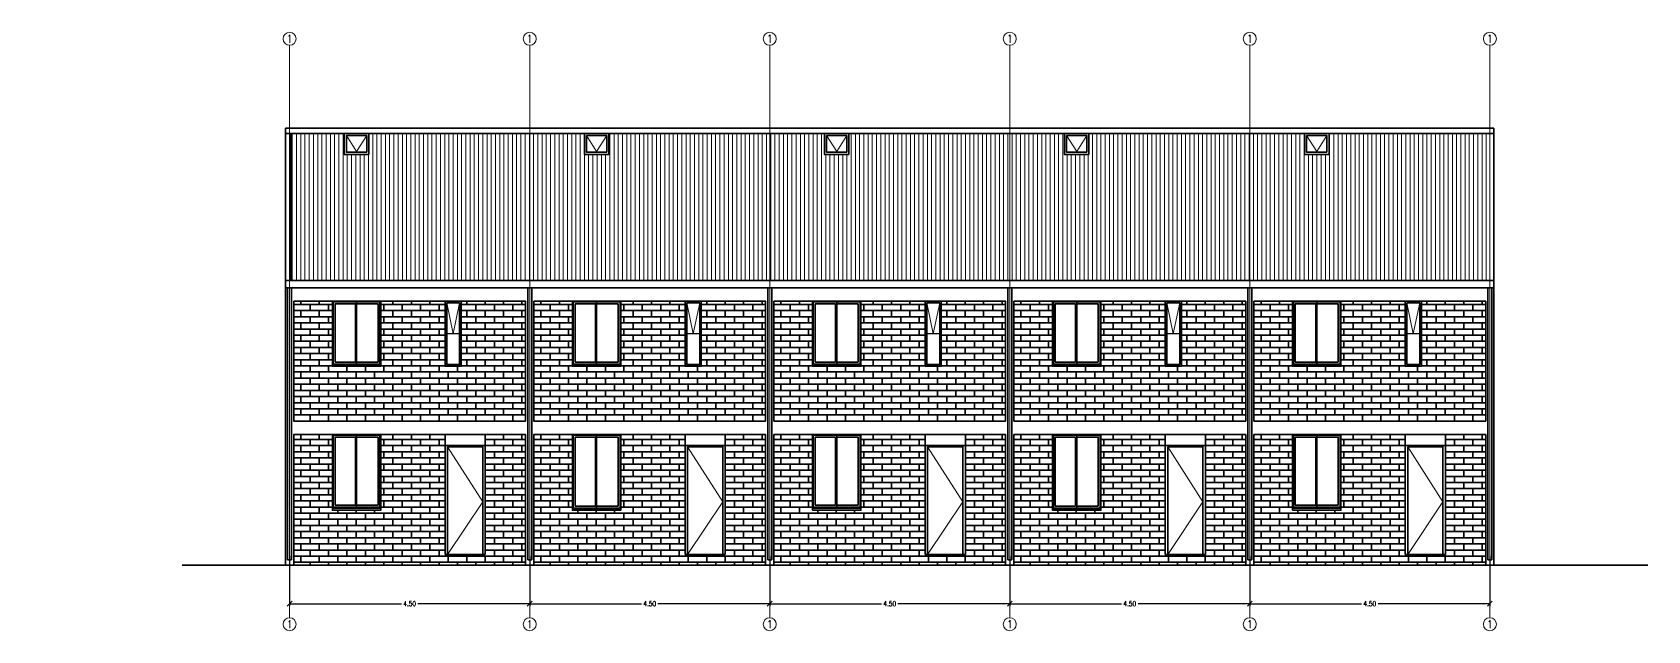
# Model space of a CAD drawing. Header units: metres. Extents: x 45 to 666, y -23 to 325.
# Drawn here: x 299.99 to 330.27, y 50.31 to 61.54 of the extents above; entities that cross this region are included whole.
import ezdxf

# ---------------------------------------------------------------- set-up
doc = ezdxf.new("R2010")
doc.units = ezdxf.units.M
doc.header["$LTSCALE"] = 5
doc.header["$MEASUREMENT"] = 0
doc.linetypes.add('HIDDEN', pattern=[0.375, 0.25, -0.125])
doc.layers.get('0').update_dxf_attribs({"color": 30})
doc.layers.get('DEFPOINTS').update_dxf_attribs({"color": 210})
for name, color, linetype, lineweight in [('A-ANNO-DIMS', 3, 'Continuous', 18), ('A-ANNO-SYMB', 3, 'Continuous', 18), ('A-ANNO-TEXT', 3, 'Continuous', 18), ('A-ELEV-MBE1', 7, 'Continuous', 35), ('A-ELEV-MBE2', 4, 'Continuous', 25), ('A-ELEV-PATT', 8, 'Continuous', 18), ('A-FLOR-OVHD', 3, 'HIDDEN', 18), ('A-WALL-FULL', 7, 'Continuous', 35)]:
    doc.layers.add(name, color=color, linetype=linetype, lineweight=lineweight)
doc.styles.add('E-ROMANS', font='romans.shx', dxfattribs={"width": 0.8})
doc.dimstyles.new('E-0050_TICK_18', dxfattribs={"dimscale": 0.001, "dimtxt": 90, "dimasz": 90, "dimexe": 45, "dimexo": 30, "dimgap": 45, "dimtad": 0, "dimzin": 0, "dimdsep": 46, "dimtxsty": 'E-ROMANS', "dimblk": 'OBLIQUE', "dimcen": 45, "dimclrd": 256, "dimclre": 256, "dimclrt": 256, "dimadec": 0, "dimazin": 0, "dimtfac": 1, "dimtmove": 1, "dimatfit": 3, "dimldrblk": 'OPEN90', "dimfxl": 1, "dimtfill": 1, "dimtolj": 1, "dimtzin": 0, "dimarcsym": 0})

# ---------------------------------------------------------------- blocks, each defined once
blk = doc.blocks.new('_Oblique')
at = {"color": 0, "linetype": 'ByBlock', "lineweight": -2}
blk.add_line((-0.5, -0.5), (0.5, 0.5), dxfattribs=at)
blk = doc.blocks.new('*D136')
at = {"layer": 'A-ANNO-DIMS', "lineweight": -2, "transparency": 16777216}
for p, q in [((304.813, 51.711), (304.813, 50.77)), ((309.313, 51.711), (309.313, 50.77)), ((304.813, 50.815), (306.909, 50.815)), ((309.313, 50.815), (307.218, 50.815))]:
    blk.add_line(p, q, dxfattribs=at)
at = {"layer": 'DEFPOINTS', "color": 0, "transparency": 16777216}
for p in [(304.813, 51.741), (309.313, 51.741), (309.313, 50.815)]:
    blk.add_point(p, dxfattribs=at)
at = {"layer": 'A-ANNO-DIMS', "lineweight": -2, "transparency": 16777216, "xscale": 0.09, "yscale": 0.09, "zscale": 0.09, "rotation": 180}
blk.add_blockref('_Oblique', (304.813, 50.815), dxfattribs=at)
at = {"layer": 'A-ANNO-DIMS', "lineweight": -2, "transparency": 16777216, "xscale": 0.09, "yscale": 0.09, "zscale": 0.09}
blk.add_blockref('_Oblique', (309.313, 50.815), dxfattribs=at)
at = {"layer": 'A-ANNO-DIMS', "transparency": 16777216, "insert": (307.063, 50.815), "char_height": 0.09, "attachment_point": 5, "style": 'E-ROMANS', "bg_fill": 3, "box_fill_scale": 1.25, "bg_fill_color": 256, "bg_fill_true_color": 13158600, "bg_fill_transparency": 0}
blk.add_mtext('\\A1;4.50', dxfattribs=at)
blk = doc.blocks.new('_Open90')
at = {"color": 0, "linetype": 'ByBlock', "lineweight": -2}
for p, q in [((0, 0), (-1, 0)), ((-0.5, 0.5), (0, 0)), ((0, 0), (-0.5, -0.5))]:
    blk.add_line(p, q, dxfattribs=at)
blk = doc.blocks.new('*D137')
at = {"layer": 'A-ANNO-DIMS', "lineweight": -2, "transparency": 16777216}
for p, q in [((309.313, 51.711), (309.313, 50.77)), ((313.813, 51.711), (313.813, 50.77)), ((309.313, 50.815), (311.409, 50.815)), ((313.813, 50.815), (311.718, 50.815))]:
    blk.add_line(p, q, dxfattribs=at)
at = {"layer": 'DEFPOINTS', "color": 0, "transparency": 16777216}
for p in [(309.313, 51.741), (313.813, 51.741), (313.813, 50.815)]:
    blk.add_point(p, dxfattribs=at)
at = {"layer": 'A-ANNO-DIMS', "lineweight": -2, "transparency": 16777216, "xscale": 0.09, "yscale": 0.09, "zscale": 0.09, "rotation": 180}
blk.add_blockref('_Oblique', (309.313, 50.815), dxfattribs=at)
at = {"layer": 'A-ANNO-DIMS', "lineweight": -2, "transparency": 16777216, "xscale": 0.09, "yscale": 0.09, "zscale": 0.09}
blk.add_blockref('_Oblique', (313.813, 50.815), dxfattribs=at)
at = {"layer": 'A-ANNO-DIMS', "transparency": 16777216, "insert": (311.563, 50.815), "char_height": 0.09, "attachment_point": 5, "style": 'E-ROMANS', "bg_fill": 3, "box_fill_scale": 1.25, "bg_fill_color": 256, "bg_fill_true_color": 13158600, "bg_fill_transparency": 0}
blk.add_mtext('\\A1;4.50', dxfattribs=at)
blk = doc.blocks.new('*D138')
at = {"layer": 'A-ANNO-DIMS', "lineweight": -2, "transparency": 16777216}
for p, q in [((322.813, 51.711), (322.813, 50.77)), ((327.313, 51.711), (327.313, 50.77)), ((322.813, 50.815), (324.909, 50.815)), ((327.313, 50.815), (325.218, 50.815))]:
    blk.add_line(p, q, dxfattribs=at)
at = {"layer": 'DEFPOINTS', "color": 0, "transparency": 16777216}
for p in [(322.813, 51.741), (327.313, 51.741), (322.813, 50.815)]:
    blk.add_point(p, dxfattribs=at)
at = {"layer": 'A-ANNO-DIMS', "lineweight": -2, "transparency": 16777216, "xscale": 0.09, "yscale": 0.09, "zscale": 0.09}
for p, rotation in [((322.813, 50.815), 179.999999999985), ((327.313, 50.815), 359.9999999999849)]:
    blk.add_blockref('_Oblique', p, dxfattribs=dict(at, rotation=rotation))
at = {"layer": 'A-ANNO-DIMS', "transparency": 16777216, "insert": (325.063, 50.815), "char_height": 0.09, "attachment_point": 5, "style": 'E-ROMANS', "bg_fill": 3, "box_fill_scale": 1.25, "bg_fill_color": 256, "bg_fill_true_color": 13158600, "bg_fill_transparency": 0}
blk.add_mtext('\\A1;4.50', dxfattribs=at)
blk = doc.blocks.new('*D139')
at = {"layer": 'A-ANNO-DIMS', "lineweight": -2, "transparency": 16777216}
for p, q in [((318.313, 51.711), (318.313, 50.77)), ((322.813, 51.711), (322.813, 50.77)), ((318.313, 50.815), (320.409, 50.815)), ((322.813, 50.815), (320.718, 50.815))]:
    blk.add_line(p, q, dxfattribs=at)
at = {"layer": 'DEFPOINTS', "color": 0, "transparency": 16777216}
for p in [(318.313, 51.741), (322.813, 51.741), (318.313, 50.815)]:
    blk.add_point(p, dxfattribs=at)
at = {"layer": 'A-ANNO-DIMS', "lineweight": -2, "transparency": 16777216, "xscale": 0.09, "yscale": 0.09, "zscale": 0.09, "rotation": 180}
blk.add_blockref('_Oblique', (318.313, 50.815), dxfattribs=at)
at = {"layer": 'A-ANNO-DIMS', "lineweight": -2, "transparency": 16777216, "xscale": 0.09, "yscale": 0.09, "zscale": 0.09}
blk.add_blockref('_Oblique', (322.813, 50.815), dxfattribs=at)
at = {"layer": 'A-ANNO-DIMS', "transparency": 16777216, "insert": (320.563, 50.815), "char_height": 0.09, "attachment_point": 5, "style": 'E-ROMANS', "bg_fill": 3, "box_fill_scale": 1.25, "bg_fill_color": 256, "bg_fill_true_color": 13158600, "bg_fill_transparency": 0}
blk.add_mtext('\\A1;4.50', dxfattribs=at)
blk = doc.blocks.new('*D140')
at = {"layer": 'A-ANNO-DIMS', "lineweight": -2, "transparency": 16777216}
for p, q in [((313.813, 51.711), (313.813, 50.77)), ((318.313, 51.711), (318.313, 50.77)), ((313.813, 50.815), (315.909, 50.815)), ((318.313, 50.815), (316.218, 50.815))]:
    blk.add_line(p, q, dxfattribs=at)
at = {"layer": 'DEFPOINTS', "color": 0, "transparency": 16777216}
for p in [(313.813, 51.741), (318.313, 51.741), (313.813, 50.815)]:
    blk.add_point(p, dxfattribs=at)
at = {"layer": 'A-ANNO-DIMS', "lineweight": -2, "transparency": 16777216, "xscale": 0.09, "yscale": 0.09, "zscale": 0.09, "rotation": 180}
blk.add_blockref('_Oblique', (313.813, 50.815), dxfattribs=at)
at = {"layer": 'A-ANNO-DIMS', "lineweight": -2, "transparency": 16777216, "xscale": 0.09, "yscale": 0.09, "zscale": 0.09}
blk.add_blockref('_Oblique', (318.313, 50.815), dxfattribs=at)
at = {"layer": 'A-ANNO-DIMS', "transparency": 16777216, "insert": (316.063, 50.815), "char_height": 0.09, "attachment_point": 5, "style": 'E-ROMANS', "bg_fill": 3, "box_fill_scale": 1.25, "bg_fill_color": 256, "bg_fill_true_color": 13158600, "bg_fill_transparency": 0}
blk.add_mtext('\\A1;4.50', dxfattribs=at)

msp = doc.modelspace()

# ---------------------------------------------------------------- hatches: boundary and pattern name
at = {"layer": 'A-ELEV-MBE1'}
h = msp.add_hatch(dxfattribs=at)
h.set_pattern_fill('AR-BRSTD', color=256, scale=0.0017, style=0)
h.set_pattern_definition([(1e-12, (0, 0), (-3e-15, 0.11516106), []), (90, (0, 0), (-0.17272, 0.11516106), [0.11516106, -0.11516106])])
h.paths.add_polyline_path([(308.0304, 55.2714), (307.7274, 55.2714), (307.7274, 56.4894), (306.5214, 56.4894), (306.5214, 55.2714), (305.6154, 55.2714), (305.6154, 56.4894), (304.8904, 56.4894), (304.8904, 54.2414), (309.2364, 54.2414), (309.2364, 56.4894), (308.0304, 56.4894)])
h.paths.add_polyline_path([(307.7274, 53.9894), (306.5214, 53.9894), (306.5214, 52.5684), (305.6154, 52.5684), (305.6154, 53.9894), (304.8904, 53.9894), (304.8904, 51.5414), (309.2364, 51.5414), (309.2364, 53.9894), (308.4804, 53.9894), (308.4804, 51.7414), (307.7274, 51.7414)])
at = {"layer": 'A-ELEV-PATT'}
h = msp.add_hatch(dxfattribs=at)
h.set_pattern_fill('LINE,_O', color=256, scale=0.025, angle=90)
h.set_pattern_definition([(90, (276.20788, 56.88143), (-0.079375, 5e-18), [])])
h.paths.add_polyline_path([(280.7079, 59.6375), (277.6929, 59.6375), (277.6929, 59.2441), (277.2329, 59.2441), (277.2329, 59.6375), (276.2079, 59.6374), (276.2079, 56.8814), (280.7079, 56.8814)])
h.paths.add_polyline_path([(285.2079, 59.6375), (282.1929, 59.6375), (282.1929, 59.2441), (281.7329, 59.2441), (281.7329, 59.6375), (280.7079, 59.6375), (280.7079, 56.8814), (285.2079, 56.8814)])
h.paths.add_polyline_path([(289.7078, 59.6375), (286.6929, 59.6375), (286.6929, 59.2441), (286.2329, 59.2441), (286.2329, 59.6375), (285.2079, 59.6375), (285.2079, 56.8814), (289.7078, 56.8814)])
h.paths.add_polyline_path([(294.2078, 59.6375), (291.1928, 59.6375), (291.1928, 59.2441), (290.7328, 59.2441), (290.7328, 59.6375), (289.7078, 59.6375), (289.7078, 56.8814), (294.2078, 56.8814)])
h.paths.add_polyline_path([(309.3134, 59.6374), (306.2984, 59.6374), (306.2984, 59.2441), (305.8384, 59.2441), (305.8384, 59.6374), (304.8364, 59.6374), (304.8364, 56.8814), (309.3134, 56.8814)])
h.paths.add_polyline_path([(313.8134, 59.6375), (310.7984, 59.6375), (310.7984, 59.2441), (310.3384, 59.2441), (310.3384, 59.6374), (309.3134, 59.6374), (309.3134, 56.8814), (313.8134, 56.8814)])
h.paths.add_polyline_path([(318.3134, 59.6375), (315.2984, 59.6375), (315.2984, 59.2441), (314.8384, 59.2441), (314.8384, 59.6375), (313.8134, 59.6375), (313.8134, 56.8814), (318.3134, 56.8814)])
h.paths.add_polyline_path([(322.8134, 59.6375), (319.7983, 59.6375), (319.7983, 59.2441), (319.3383, 59.2441), (319.3383, 59.6375), (318.3134, 59.6375), (318.3134, 56.8814), (322.8134, 56.8814)])
h.paths.add_polyline_path([(327.3134, 59.6375), (324.2983, 59.6375), (324.2983, 59.2441), (323.8383, 59.2441), (323.8383, 59.6375), (322.8134, 59.6375), (322.8134, 56.8814), (327.3134, 56.8814)])

# ---------------------------------------------------------------- linework, layer by layer
at = {"layer": 'A-ANNO-SYMB', "ltscale": 2}
for points in [[(304.8134, 61.2916), (304.8134, 50.5525)], [(309.3134, 61.2916), (309.3134, 50.5525)], [(313.8134, 61.2916), (313.8134, 50.5525)], [(318.3134, 61.2916), (318.3134, 50.5525)], [(322.8134, 61.2916), (322.8134, 50.5525)], [(327.3134, 61.2916), (327.3134, 50.5525)]]:
    msp.add_lwpolyline(points, dxfattribs=at)
at = {"layer": 'A-ANNO-SYMB', "linetype": 'Continuous', "ltscale": 5}
for centre in [(304.8134, 61.4135), (309.3134, 61.4135), (313.8134, 61.4135), (318.3134, 61.4135), (322.8134, 61.4135), (327.3134, 61.4135), (304.8134, 50.4306), (309.3134, 50.4306), (313.8134, 50.4306), (318.3134, 50.4306), (322.8134, 50.4306), (327.3134, 50.4306)]:
    msp.add_circle(centre, 0.1219, dxfattribs=at)
at = {"layer": 'A-ELEV-MBE1'}
for p, q in [((304.7364, 56.8814), (304.7364, 59.7374)), ((327.3904, 56.8814), (327.3904, 59.7375)), ((304.8364, 56.8814), (304.8364, 59.6374)), ((306.0484, 55.347), (306.0484, 56.4408)), ((306.0684, 55.3114), (306.0684, 56.4764)), ((310.5484, 55.347), (310.5484, 56.4408)), ((310.5684, 55.3114), (310.5684, 56.4764)), ((315.0484, 55.347), (315.0484, 56.4408)), ((315.0684, 55.3114), (315.0684, 56.4764)), ((319.5484, 55.347), (319.5484, 56.4408)), ((319.5684, 55.3114), (319.5684, 56.4764)), ((324.0484, 55.347), (324.0484, 56.4408)), ((324.0684, 55.3114), (324.0684, 56.4764)), ((305.6154, 55.2914), (306.5214, 55.2914)), ((305.6304, 55.3114), (306.5064, 55.3114)), ((305.666, 55.347), (306.0484, 55.347)), ((306.0684, 55.347), (306.4708, 55.347)), ((310.1154, 55.2914), (311.0214, 55.2914)), ((310.1304, 55.3114), (311.0064, 55.3114)), ((310.166, 55.347), (310.5484, 55.347)), ((310.5684, 55.347), (310.9708, 55.347)), ((314.6154, 55.2914), (315.5214, 55.2914)), ((314.6304, 55.3114), (315.5064, 55.3114)), ((314.666, 55.347), (315.0484, 55.347)), ((315.0684, 55.347), (315.4708, 55.347)), ((319.1154, 55.2914), (320.0214, 55.2914)), ((319.1304, 55.3114), (320.0064, 55.3114)), ((319.166, 55.347), (319.5484, 55.347)), ((319.5684, 55.347), (319.9708, 55.347)), ((323.6154, 55.2914), (324.5214, 55.2914)), ((323.6304, 55.3114), (324.5064, 55.3114)), ((323.666, 55.347), (324.0484, 55.347)), ((324.0684, 55.347), (324.4708, 55.347)), ((306.0484, 52.664), (306.0484, 53.9408)), ((306.0684, 52.6284), (306.0684, 53.9764)), ((308.4804, 53.9894), (307.7274, 53.9894)), ((310.5484, 52.644), (310.5484, 53.9408)), ((310.5684, 52.6084), (310.5684, 53.9764)), ((312.9804, 53.9894), (312.2274, 53.9894)), ((315.0484, 52.664), (315.0484, 53.9408)), ((315.0684, 52.6284), (315.0684, 53.9764)), ((317.4804, 53.9894), (316.7274, 53.9894)), ((319.5484, 52.644), (319.5484, 53.9408)), ((319.5684, 52.6084), (319.5684, 53.9764)), ((321.9804, 53.9894), (321.2274, 53.9894)), ((324.0484, 52.664), (324.0484, 53.9408)), ((324.0684, 52.6284), (324.0684, 53.9764)), ((326.4804, 53.9894), (325.7274, 53.9894)), ((307.7274, 53.7864), (308.4804, 53.7864)), ((312.2274, 53.7864), (312.9804, 53.7864)), ((316.7274, 53.7864), (317.4804, 53.7864)), ((321.2274, 53.7864), (321.9804, 53.7864)), ((325.7274, 53.7864), (326.4804, 53.7864)), ((305.6154, 52.6084), (306.5214, 52.6084)), ((305.6304, 52.6284), (306.5064, 52.6284)), ((305.666, 52.664), (306.0484, 52.664)), ((306.0684, 52.664), (306.4708, 52.664)), ((310.1154, 52.5884), (311.0214, 52.5884)), ((310.1304, 52.6084), (311.0064, 52.6084)), ((310.166, 52.644), (310.5484, 52.644)), ((310.5684, 52.644), (310.9708, 52.644)), ((314.6154, 52.6084), (315.5214, 52.6084)), ((314.6304, 52.6284), (315.5064, 52.6284)), ((314.666, 52.664), (315.0484, 52.664)), ((315.0684, 52.664), (315.4708, 52.664)), ((319.1154, 52.5884), (320.0214, 52.5884)), ((319.1304, 52.6084), (320.0064, 52.6084)), ((319.166, 52.644), (319.5484, 52.644)), ((319.5684, 52.644), (319.9708, 52.644)), ((323.6154, 52.6084), (324.5214, 52.6084)), ((323.6304, 52.6284), (324.5064, 52.6284)), ((323.666, 52.664), (324.0484, 52.664)), ((324.0684, 52.664), (324.4708, 52.664))]:
    msp.add_line(p, q, dxfattribs=at)
for points in [[(304.7364, 59.7374), (327.3904, 59.7375)], [(304.7364, 59.6374), (327.3904, 59.6375)], [(304.7364, 56.8814), (327.3904, 56.8814)], [(309.3114, 56.7414), (304.7364, 56.7414)], [(313.8114, 56.7414), (309.3134, 56.7414)], [(318.3114, 56.7415), (313.8114, 56.7414)], [(322.8134, 56.7415), (318.3114, 56.7415)], [(327.3904, 56.7415), (322.8114, 56.7415)], [(304.8904, 56.4894), (309.2364, 56.4894), (309.2364, 54.2414), (304.8904, 54.2414), (304.8904, 56.4894)], [(306.5064, 55.3114), (306.5064, 56.4764), (305.6304, 56.4764), (305.6304, 55.3114)], [(306.0484, 56.4408), (305.666, 56.4408), (305.666, 55.347)], [(306.4708, 55.347), (306.4708, 56.4408), (306.0684, 56.4408)], [(309.3904, 56.4894), (313.7364, 56.4894), (313.7364, 54.2414), (309.3904, 54.2414), (309.3904, 56.4894)], [(311.0064, 55.3114), (311.0064, 56.4764), (310.1304, 56.4764), (310.1304, 55.3114)], [(310.5484, 56.4408), (310.166, 56.4408), (310.166, 55.347)], [(310.9708, 55.347), (310.9708, 56.4408), (310.5684, 56.4408)], [(313.8904, 56.4894), (318.2364, 56.4894), (318.2364, 54.2414), (313.8904, 54.2414), (313.8904, 56.4894)], [(315.5064, 55.3114), (315.5064, 56.4764), (314.6304, 56.4764), (314.6304, 55.3114)], [(315.0484, 56.4408), (314.666, 56.4408), (314.666, 55.347)], [(315.4708, 55.347), (315.4708, 56.4408), (315.0684, 56.4408)], [(318.3904, 56.4894), (322.7364, 56.4894), (322.7364, 54.2414), (318.3904, 54.2414), (318.3904, 56.4894)], [(320.0064, 55.3114), (320.0064, 56.4764), (319.1304, 56.4764), (319.1304, 55.3114)], [(319.5484, 56.4408), (319.166, 56.4408), (319.166, 55.347)], [(319.9708, 55.347), (319.9708, 56.4408), (319.5684, 56.4408)], [(322.8904, 56.4894), (327.2363, 56.4894), (327.2363, 54.2414), (322.8904, 54.2414), (322.8904, 56.4894)], [(324.5064, 55.3114), (324.5064, 56.4764), (323.6304, 56.4764), (323.6304, 55.3114)], [(324.0484, 56.4408), (323.666, 56.4408), (323.666, 55.347)], [(324.4708, 55.347), (324.4708, 56.4408), (324.0684, 56.4408)], [(306.5064, 52.6284), (306.5064, 53.9764), (305.6304, 53.9764), (305.6304, 52.6284)], [(306.0484, 53.9408), (305.666, 53.9408), (305.666, 52.664)], [(306.4708, 52.664), (306.4708, 53.9408), (306.0684, 53.9408)], [(311.0064, 52.6084), (311.0064, 53.9764), (310.1304, 53.9764), (310.1304, 52.6084)], [(310.5484, 53.9408), (310.166, 53.9408), (310.166, 52.644)], [(310.9708, 52.644), (310.9708, 53.9408), (310.5684, 53.9408)], [(315.5064, 52.6284), (315.5064, 53.9764), (314.6304, 53.9764), (314.6304, 52.6284)], [(315.0484, 53.9408), (314.666, 53.9408), (314.666, 52.664)], [(315.4708, 52.664), (315.4708, 53.9408), (315.0684, 53.9408)], [(320.0064, 52.6084), (320.0064, 53.9764), (319.1304, 53.9764), (319.1304, 52.6084)], [(319.5484, 53.9408), (319.166, 53.9408), (319.166, 52.644)], [(319.9708, 52.644), (319.9708, 53.9408), (319.5684, 53.9408)], [(324.5064, 52.6284), (324.5064, 53.9764), (323.6304, 53.9764), (323.6304, 52.6284)], [(324.0484, 53.9408), (323.666, 53.9408), (323.666, 52.664)], [(324.4708, 52.664), (324.4708, 53.9408), (324.0684, 53.9408)]]:
    msp.add_lwpolyline(points, dxfattribs=at)
for points in [[(306.2984, 59.2441), (305.8384, 59.2441), (305.8384, 59.6375), (306.2984, 59.6375)], [(306.2584, 59.2841), (305.8784, 59.2841), (305.8784, 59.5975), (306.2584, 59.5975)], [(310.7984, 59.2441), (310.3384, 59.2441), (310.3384, 59.6375), (310.7984, 59.6375)], [(310.7584, 59.2841), (310.3784, 59.2841), (310.3784, 59.5975), (310.7584, 59.5975)], [(315.2984, 59.2441), (314.8384, 59.2441), (314.8384, 59.6375), (315.2984, 59.6375)], [(315.2584, 59.2841), (314.8784, 59.2841), (314.8784, 59.5975), (315.2584, 59.5975)], [(319.7983, 59.2441), (319.3383, 59.2441), (319.3383, 59.6375), (319.7983, 59.6375)], [(319.7583, 59.2841), (319.3783, 59.2841), (319.3783, 59.5975), (319.7583, 59.5975)], [(324.2983, 59.2441), (323.8383, 59.2441), (323.8383, 59.6375), (324.2983, 59.6375)], [(324.2583, 59.2841), (323.8783, 59.2841), (323.8783, 59.5975), (324.2583, 59.5975)], [(306.5214, 56.4894), (305.6154, 56.4894), (305.6154, 55.2714), (306.5214, 55.2714)], [(308.0304, 56.4894), (307.7274, 56.4894), (307.7274, 55.2714), (308.0304, 55.2714)], [(308.0004, 56.4594), (307.7574, 56.4594), (307.7574, 55.3014), (308.0004, 55.3014)], [(311.0214, 56.4894), (310.1154, 56.4894), (310.1154, 55.2714), (311.0214, 55.2714)], [(312.5304, 56.4894), (312.2274, 56.4894), (312.2274, 55.2714), (312.5304, 55.2714)], [(312.5004, 56.4594), (312.2574, 56.4594), (312.2574, 55.3014), (312.5004, 55.3014)], [(315.5214, 56.4894), (314.6154, 56.4894), (314.6154, 55.2714), (315.5214, 55.2714)], [(317.0304, 56.4894), (316.7274, 56.4894), (316.7274, 55.2714), (317.0304, 55.2714)], [(317.0004, 56.4594), (316.7574, 56.4594), (316.7574, 55.3014), (317.0004, 55.3014)], [(320.0214, 56.4894), (319.1154, 56.4894), (319.1154, 55.2714), (320.0214, 55.2714)], [(321.5304, 56.4894), (321.2274, 56.4894), (321.2274, 55.2714), (321.5304, 55.2714)], [(321.5004, 56.4594), (321.2574, 56.4594), (321.2574, 55.3014), (321.5004, 55.3014)], [(324.5214, 56.4894), (323.6154, 56.4894), (323.6154, 55.2714), (324.5214, 55.2714)], [(326.0304, 56.4894), (325.7274, 56.4894), (325.7274, 55.2714), (326.0304, 55.2714)], [(326.0004, 56.4594), (325.7574, 56.4594), (325.7574, 55.3014), (326.0004, 55.3014)], [(306.5214, 53.9894), (305.6154, 53.9894), (305.6154, 52.5684), (306.5214, 52.5684)], [(311.0214, 53.9894), (310.1154, 53.9894), (310.1154, 52.5684), (311.0214, 52.5684)], [(315.5214, 53.9894), (314.6154, 53.9894), (314.6154, 52.5684), (315.5214, 52.5684)], [(320.0214, 53.9894), (319.1154, 53.9894), (319.1154, 52.5684), (320.0214, 52.5684)], [(324.5214, 53.9894), (323.6154, 53.9894), (323.6154, 52.5684), (324.5214, 52.5684)]]:
    msp.add_lwpolyline(points, close=True, dxfattribs=at)
at = {"layer": 'A-ELEV-MBE2'}
for p, q in [((308.0004, 55.8804), (307.7574, 55.8804)), ((312.5004, 55.8804), (312.2574, 55.8804)), ((317.0004, 55.8804), (316.7574, 55.8804)), ((321.5004, 55.8804), (321.2574, 55.8804)), ((326.0004, 55.8804), (325.7574, 55.8804))]:
    msp.add_line(p, q, dxfattribs=at)
at = {"layer": 'A-FLOR-OVHD'}
for p, q in [((306.0684, 59.2976), (305.8784, 59.5975)), ((306.2584, 59.5975), (306.0684, 59.2976)), ((310.5684, 59.2976), (310.3784, 59.5975)), ((310.7584, 59.5975), (310.5684, 59.2976)), ((315.0684, 59.2976), (314.8784, 59.5975)), ((315.2584, 59.5975), (315.0684, 59.2976)), ((319.5683, 59.2976), (319.3783, 59.5975)), ((319.7583, 59.5975), (319.5683, 59.2976)), ((324.0683, 59.2976), (323.8783, 59.5975)), ((324.2583, 59.5975), (324.0683, 59.2976))]:
    msp.add_line(p, q, dxfattribs=at)
for points in [[(308.0004, 56.4594), (307.8789, 55.8804), (307.7574, 56.4594)], [(312.5004, 56.4594), (312.3789, 55.8804), (312.2574, 56.4594)], [(317.0004, 56.4594), (316.8789, 55.8804), (316.7574, 56.4594)], [(321.5004, 56.4594), (321.3789, 55.8804), (321.2574, 56.4594)], [(326.0004, 56.4594), (325.8789, 55.8804), (325.7574, 56.4594)]]:
    msp.add_lwpolyline(points, dxfattribs=at)
at = {"layer": 'A-WALL-FULL'}
msp.add_lwpolyline([(330.2725, 51.5414), (302.7989, 51.5414)], dxfattribs=at)

# ---------------------------------------------------------------- texts
at = {"layer": 'A-ANNO-TEXT', "ltscale": 5, "char_height": 0.15, "attachment_point": 5, "style": 'E-ROMANS'}
for insert in [(304.8134, 61.4135), (309.3134, 61.4135), (313.8134, 61.4135), (318.3134, 61.4135), (322.8134, 61.4135), (327.3134, 61.4135), (304.8134, 50.4306), (309.3134, 50.4306), (313.8134, 50.4306), (318.3134, 50.4306), (322.8134, 50.4306), (327.3134, 50.4306)]:
    msp.add_mtext('1', dxfattribs=dict(at, insert=insert))

# ---------------------------------------------------------------- next in the draw order: dimensions: what is measured, and where the dimension line sits
at = {"layer": 'A-ANNO-DIMS'}
dim = msp.add_linear_dim(base=(309.3134, 50.815), p1=(304.8134, 51.7414), p2=(309.3134, 51.7414), dimstyle='E-0050_TICK_18', dxfattribs=at)
dim.commit()
dim.dimension.update_dxf_attribs({"geometry": '*D136', "text_midpoint": (307.0634, 50.815)})
dim = msp.add_aligned_dim(p1=(327.3134, 51.7414), p2=(322.8134, 51.7414), distance=0.9264, dimstyle='E-0050_TICK_18', dxfattribs=at)
dim.commit()
dim.dimension.update_dxf_attribs({"geometry": '*D138', "text_midpoint": (325.0634, 50.815)})

# ---------------------------------------------------------------- next in the draw order: linework, layer by layer
at = {"layer": 'A-ELEV-MBE1'}
for p, q in [((304.7382, 51.5414), (304.7364, 56.8814)), ((304.7759, 51.6414), (304.7759, 56.7414)), ((304.8509, 51.6414), (304.8509, 56.7414)), ((327.2759, 51.6414), (327.2759, 56.7414)), ((327.3509, 51.6414), (327.3509, 56.7414)), ((327.3886, 51.5414), (327.3904, 56.8814)), ((307.7274, 53.9894), (307.7274, 51.7414)), ((308.4804, 51.7414), (308.4804, 53.9894)), ((325.7274, 53.9894), (325.7274, 51.7414)), ((326.4804, 51.7414), (326.4804, 53.9894)), ((307.7274, 51.7414), (308.4804, 51.7414)), ((325.7274, 51.7414), (326.4804, 51.7414))]:
    msp.add_line(p, q, dxfattribs=at)
for points in [[(307.7737, 53.7614), (308.4342, 53.7614), (308.4342, 51.7414), (307.7737, 51.7414)], [(325.7736, 53.7614), (326.4341, 53.7614), (326.4341, 51.7414), (325.7736, 51.7414)]]:
    msp.add_lwpolyline(points, close=True, dxfattribs=at)
for points in [[(304.7759, 51.6414), (304.8509, 51.6414)], [(327.2759, 51.6414), (327.3509, 51.6414)]]:
    msp.add_lwpolyline(points, dxfattribs=at)
at = {"layer": 'A-FLOR-OVHD'}
for points in [[(307.7737, 53.7614), (308.4342, 52.7289), (307.7737, 51.7414)], [(325.7736, 53.7614), (326.4341, 52.7289), (325.7736, 51.7414)]]:
    msp.add_lwpolyline(points, dxfattribs=at)

# ---------------------------------------------------------------- next in the draw order: dimensions: what is measured, and where the dimension line sits
at = {"layer": 'A-ANNO-DIMS'}
for base, p1, p2, picture, middle in [((313.8134, 50.815), (309.3134, 51.7414), (313.8134, 51.7414), '*D137', (311.5634, 50.815)), ((318.3134, 50.815), (322.8134, 51.7414), (318.3134, 51.7414), '*D139', (320.5634, 50.815))]:
    dim = msp.add_linear_dim(base=base, p1=p1, p2=p2, dimstyle='E-0050_TICK_18', dxfattribs=at)
    dim.commit()
    dim.dimension.update_dxf_attribs({"geometry": picture, "text_midpoint": middle})

# ---------------------------------------------------------------- next in the draw order: hatches: boundary and pattern name
at = {"layer": 'A-ELEV-MBE1'}
h = msp.add_hatch(dxfattribs=at)
h.set_pattern_fill('AR-BRSTD', color=256, scale=0.0017, style=0)
h.set_pattern_definition([(1e-12, (17.99995, 2e-06), (-3e-15, 0.11516106), []), (90, (17.99995, 2e-06), (-0.17272, 0.11516106), [0.11516106, -0.11516106])])
h.paths.add_polyline_path([(326.0304, 55.2714), (325.7274, 55.2714), (325.7274, 56.4894), (324.5214, 56.4894), (324.5214, 55.2714), (323.6154, 55.2714), (323.6154, 56.4894), (322.8904, 56.4894), (322.8904, 54.2414), (327.2363, 54.2414), (327.2363, 56.4894), (326.0304, 56.4894)])
h.paths.add_polyline_path([(325.7274, 53.9894), (324.5214, 53.9894), (324.5214, 52.5684), (323.6154, 52.5684), (323.6154, 53.9894), (322.8904, 53.9894), (322.8904, 51.5414), (327.2363, 51.5414), (327.2363, 53.9894), (326.4804, 53.9894), (326.4804, 51.7414), (325.7274, 51.7414)])

# ---------------------------------------------------------------- next in the draw order: linework, layer by layer
for p, q in [((309.2759, 51.6414), (309.2759, 56.7414)), ((309.3509, 51.6414), (309.3509, 56.7414)), ((322.7759, 51.6414), (322.7759, 56.7414)), ((322.8509, 51.6414), (322.8509, 56.7414)), ((312.2274, 53.9894), (312.2274, 51.7414)), ((312.9804, 51.7414), (312.9804, 53.9894)), ((321.2274, 53.9894), (321.2274, 51.7414)), ((321.9804, 51.7414), (321.9804, 53.9894)), ((312.2274, 51.7414), (312.9804, 51.7414)), ((321.2274, 51.7414), (321.9804, 51.7414))]:
    msp.add_line(p, q, dxfattribs=at)
for points in [[(309.2364, 51.5414), (309.2364, 53.9894), (304.8904, 53.9894), (304.8904, 51.5414)], [(327.2363, 51.5414), (327.2363, 53.9894), (322.8904, 53.9894), (322.8904, 51.5414)], [(309.2759, 51.6414), (309.3509, 51.6414)], [(322.7759, 51.6414), (322.8509, 51.6414)]]:
    msp.add_lwpolyline(points, dxfattribs=at)
for points in [[(312.2737, 53.7614), (312.9342, 53.7614), (312.9342, 51.7414), (312.2737, 51.7414)], [(321.2737, 53.7614), (321.9342, 53.7614), (321.9342, 51.7414), (321.2737, 51.7414)]]:
    msp.add_lwpolyline(points, close=True, dxfattribs=at)
at = {"layer": 'A-FLOR-OVHD'}
for points in [[(312.2737, 53.7614), (312.9342, 52.7289), (312.2737, 51.7414)], [(321.2737, 53.7614), (321.9342, 52.7289), (321.2737, 51.7414)]]:
    msp.add_lwpolyline(points, dxfattribs=at)

# ---------------------------------------------------------------- next in the draw order: dimensions: what is measured, and where the dimension line sits
at = {"layer": 'A-ANNO-DIMS'}
dim = msp.add_linear_dim(base=(313.8134, 50.815), p1=(318.3134, 51.7414), p2=(313.8134, 51.7414), dimstyle='E-0050_TICK_18', dxfattribs=at)
dim.commit()
dim.dimension.update_dxf_attribs({"geometry": '*D140', "text_midpoint": (316.0634, 50.815)})

# ---------------------------------------------------------------- next in the draw order: hatches: boundary and pattern name
at = {"layer": 'A-ELEV-MBE1'}
h = msp.add_hatch(dxfattribs=at)
h.set_pattern_fill('AR-BRSTD', color=256, scale=0.0017, style=0)
h.set_pattern_definition([(1e-12, (4.5, 4e-14), (-3e-15, 0.11516106), []), (90, (4.5, 4e-14), (-0.17272, 0.11516106), [0.11516106, -0.11516106])])
h.paths.add_polyline_path([(312.5304, 55.2714), (312.2274, 55.2714), (312.2274, 56.4894), (311.0214, 56.4894), (311.0214, 55.2714), (310.1154, 55.2714), (310.1154, 56.4894), (309.3904, 56.4894), (309.3904, 54.2414), (313.7364, 54.2414), (313.7364, 56.4894), (312.5304, 56.4894)])
h.paths.add_polyline_path([(312.2274, 53.9894), (311.0214, 53.9894), (311.0214, 52.5684), (310.1154, 52.5684), (310.1154, 53.9894), (309.3904, 53.9894), (309.3904, 51.5414), (313.7364, 51.5414), (313.7364, 53.9894), (312.9804, 53.9894), (312.9804, 51.7414), (312.2274, 51.7414)])
h = msp.add_hatch(dxfattribs=at)
h.set_pattern_fill('AR-BRSTD', color=256, scale=0.0017, style=0)
h.set_pattern_definition([(1e-12, (9, 0), (-3e-15, 0.11516106), []), (90, (9, 0), (-0.17272, 0.11516106), [0.11516106, -0.11516106])])
h.paths.add_polyline_path([(317.0304, 55.2714), (316.7274, 55.2714), (316.7274, 56.4894), (315.5214, 56.4894), (315.5214, 55.2714), (314.6154, 55.2714), (314.6154, 56.4894), (313.8904, 56.4894), (313.8904, 54.2414), (318.2364, 54.2414), (318.2364, 56.4894), (317.0304, 56.4894)])
h.paths.add_polyline_path([(316.7274, 53.9894), (315.5214, 53.9894), (315.5214, 52.5684), (314.6154, 52.5684), (314.6154, 53.9894), (313.8904, 53.9894), (313.8904, 51.5414), (318.2364, 51.5414), (318.2364, 53.9894), (317.4804, 53.9894), (317.4804, 51.7414), (316.7274, 51.7414)])
h = msp.add_hatch(dxfattribs=at)
h.set_pattern_fill('AR-BRSTD', color=256, scale=0.0017, style=0)
h.set_pattern_definition([(1e-12, (13.5, 0), (-3e-15, 0.11516106), []), (90, (13.5, 0), (-0.17272, 0.11516106), [0.11516106, -0.11516106])])
h.paths.add_polyline_path([(321.5304, 55.2714), (321.2274, 55.2714), (321.2274, 56.4894), (320.0214, 56.4894), (320.0214, 55.2714), (319.1154, 55.2714), (319.1154, 56.4894), (318.3904, 56.4894), (318.3904, 54.2414), (322.7364, 54.2414), (322.7364, 56.4894), (321.5304, 56.4894)])
h.paths.add_polyline_path([(321.2274, 53.9894), (320.0214, 53.9894), (320.0214, 52.5684), (319.1154, 52.5684), (319.1154, 53.9894), (318.3904, 53.9894), (318.3904, 51.5414), (322.7364, 51.5414), (322.7364, 53.9894), (321.9804, 53.9894), (321.9804, 51.7414), (321.2274, 51.7414)])

# ---------------------------------------------------------------- next in the draw order: linework, layer by layer
for p, q in [((313.7759, 51.6414), (313.7759, 56.7414)), ((313.8509, 51.6414), (313.8509, 56.7414)), ((318.2759, 51.6414), (318.2759, 56.7414)), ((318.3509, 51.6414), (318.3509, 56.7414)), ((316.7274, 53.9894), (316.7274, 51.7414)), ((317.4804, 51.7414), (317.4804, 53.9894)), ((316.7274, 51.7414), (317.4804, 51.7414))]:
    msp.add_line(p, q, dxfattribs=at)
for points in [[(313.7364, 51.5414), (313.7364, 53.9894), (309.3904, 53.9894), (309.3904, 51.5414)], [(318.2364, 51.5414), (318.2364, 53.9894), (313.8904, 53.9894), (313.8904, 51.5414)], [(322.7364, 51.5414), (322.7364, 53.9894), (318.3904, 53.9894), (318.3904, 51.5414)], [(313.7759, 51.6414), (313.8509, 51.6414)], [(318.2759, 51.6414), (318.3509, 51.6414)]]:
    msp.add_lwpolyline(points, dxfattribs=at)
msp.add_lwpolyline([(316.7737, 53.7614), (317.4342, 53.7614), (317.4342, 51.7414), (316.7737, 51.7414)], close=True, dxfattribs=at)
at = {"layer": 'A-FLOR-OVHD'}
msp.add_lwpolyline([(316.7737, 53.7614), (317.4342, 52.7289), (316.7737, 51.7414)], dxfattribs=at)

doc.saveas('drawing.dxf')
